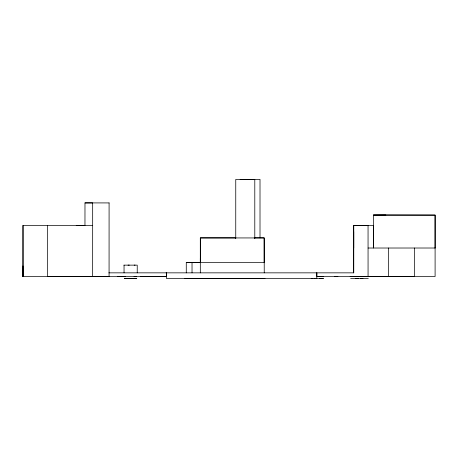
<?xml version="1.0" encoding="UTF-8"?>
<svg xmlns="http://www.w3.org/2000/svg" width="458" height="458" viewBox="0 0 458 458"><rect width="100%" height="100%" fill="white"/><g stroke="black" fill="none" stroke-linecap="round" stroke-linejoin="round"><path stroke-width="0.69" d="M23.026 276.477L23.026 266.161L23.026 276.523M23.106 225.393L23.106 276.535L22.9 266.161M92.659 225.393L22.9 225.393L22.9 276.477L47.523 276.466L47.523 225.393M109.09 202.923L84.982 202.905L84.965 225.393L76.246 225.388M99.678 276.495L92.659 276.46L92.676 202.905L84.982 202.917M109.09 202.905L109.073 276.5L103.25 276.535M166.134 272.848L166.523 272.848L166.523 276.5L47.523 276.535M200.312 258.438L200.335 262.554L200.335 237.937L264.186 237.942L264.18 262.566L186.269 262.531L186.269 272.848M235.75 238.595L235.756 179.439L254.797 179.444L254.791 238.601M260.012 237.868L260.012 179.37L240.129 179.37M264.999 278.573L184.82 278.561M350.118 276.512L414.582 276.529L414.582 248.013M355.168 225.565L368.055 225.554L353.69 225.554L353.708 272.848L353.742 225.462L368.055 225.536L368.066 276.5M435.094 247.99L435.1 215.157L373.488 215.037L435.1 215.037L435.1 276.529L316.816 276.495L316.816 272.848L316.816 278.544M385.836 215.037L373.488 215.163M379.871 276.54L414.582 276.5L388.567 276.54L388.567 248.001M388.567 276.54L413.677 276.506M368.02 225.433L373.488 225.422M134.246 265.136L135.058 265.113M126.477 278.573L124.49 278.573L130.513 278.573M128.051 265.136L129.293 265.113M124.673 278.573L128.44 278.573M135.774 278.573L136.742 278.573L135.024 278.573M135.236 278.573L127.542 278.573M323.279 276.46L317.308 276.455M375.491 276.54L373.974 276.54L374.598 276.517M378.005 276.54L377.478 276.54L388.378 276.5M362.095 278.59L360.623 278.59M136.673 276.523L134.039 276.517M357.458 278.59L355.872 278.59L358.603 278.624M235.79 237.868L200.312 237.879L200.318 272.848M254.242 237.868L264.18 237.868L264.237 272.848M368.066 248.024L435.1 248.013M124.044 272.848L124.044 265.136M123.918 265.136L137.228 265.136L137.228 272.848M108.838 272.848L353.742 272.848M47.523 276.466L109.073 276.5L103.102 276.5M100.605 276.535L100.268 276.535L101.31 276.535M105.46 276.5L101.069 276.535M106.239 276.54L106.422 276.535M125.549 276.517L117.282 276.512M140.772 276.517L166.134 276.529M337.901 276.54L334.592 276.54M319.478 278.51L320.405 278.51L319.529 278.51M132.156 278.573L133.696 278.573M134.761 278.573L135.419 278.573M321.693 278.516L323.485 278.51L166.523 278.55L166.523 272.842M126.15 278.573L132.917 278.573M132.969 278.573L134.875 278.573M135.081 278.573L133.77 278.573M311.99 278.51L311.171 278.51L312.986 278.516M314.646 278.51L314.251 278.51L315.127 278.51M350.645 278.59L368.301 278.624M361.179 278.63L362.954 278.624L362.261 278.624M186.269 262.531L200.335 262.554M335.594 276.54L334.964 276.54M374.272 276.517L373.974 276.54M102.764 276.535L92.659 276.46L102.271 276.5M357.521 278.63L356.839 278.624M132.791 278.573L133.587 278.573L132.305 278.573M136.244 278.573L136.558 278.573L135.453 278.573L135.871 278.573M127.645 278.573L128.263 278.573M128.32 278.573L128.933 278.573M130.725 278.573L132.099 278.573M92.659 276.512L100.416 276.535M92.659 276.46L101.464 276.5M373.407 225.428L373.488 248.013L373.488 215.042M353.742 231.679L353.742 248.024M192.028 262.548L192.028 272.848"/></g></svg>
